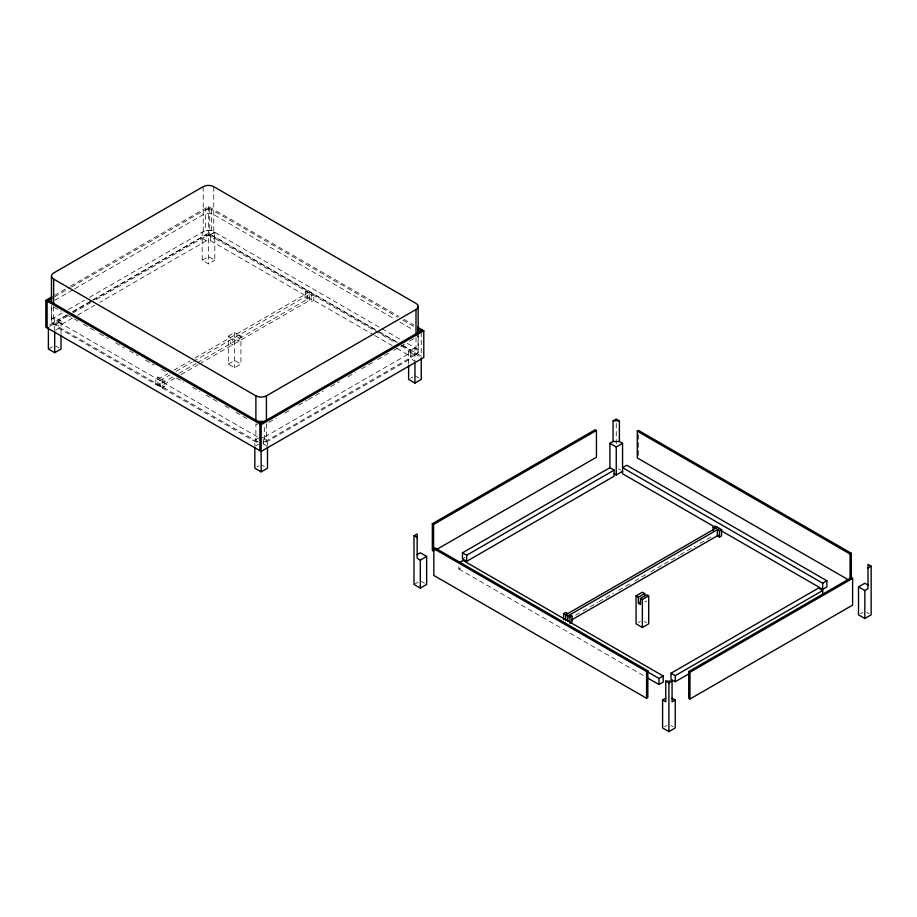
<?xml version="1.0" encoding="UTF-8"?>
<svg xmlns="http://www.w3.org/2000/svg" width="917" height="917" viewBox="0 0 917 917"><rect width="100%" height="100%" fill="white"/><g stroke="black" fill="none" stroke-linecap="round" stroke-linejoin="round"><path stroke-width="0.69" stroke-dasharray="4.58 3.44" d="M54.47 295.389L65.566 288.993M70.494 286.15L208.48 206.474L399.021 316.48M54.504 296.833L70.529 287.583M71.755 286.872L209.752 207.208L209.752 233.961L91.872 302.014M54.882 300.272L73.429 289.566M74.655 288.844L203.219 214.624A7.451 4.298 0 0 1 213.753 214.624L394.895 319.208M51.535 319.219L62.299 313.018M68.328 309.533L84.547 300.168M89.396 297.372L205.328 230.431L211.644 230.431L401.188 339.875M49.541 324.996L66.792 315.035M72.959 311.482L91.436 300.81M92.674 300.1L208.48 233.239L376.749 330.384M66.345 315.54L58.906 319.838L58.906 328.343L259.041 443.897L255.889 445.719M72.546 311.963L206.382 234.695L206.382 240.77L99.804 302.301M49.575 326.441L71.755 313.637M72.993 312.926L90.634 302.736M210.429 234.603L214.647 232.173L214.647 238.248L210.429 240.678L210.429 234.603L378.446 331.599M54.699 324.698L61.015 321.053L61.015 333.639M72.546 318.039L58.906 325.913L54.699 323.483M77.498 315.184L94.852 305.166M55.754 330.166L58.906 328.343M48.383 349.022L52.59 346.592M202.164 260.233L208.48 256.588L214.807 260.233L214.807 232.265L208.48 235.91L202.164 232.265L202.164 260.233L208.48 263.89L214.807 260.233M228.299 336.138L234.614 332.481L236.93 333.822L236.93 339.898L239.028 341.113L239.028 335.037L240.942 336.138L240.942 364.106L234.614 367.763L228.299 364.106L228.299 336.138L230.603 337.467L230.603 343.554L232.712 344.769L232.712 338.682L234.614 339.783L240.942 336.138M174.826 378.182L160.028 386.733L160.028 378.217L157.93 377.002L155.821 378.217L155.821 384.292L157.93 383.077L160.028 384.292M305.395 291.858L307.504 290.643L307.504 299.16L305.395 297.945L305.395 291.858L307.504 293.073M157.93 379.432L167.788 373.735M173.955 370.17L189.991 360.92M194.92 358.066L309.602 291.858L309.602 300.375L311.711 301.59L313.82 300.375L313.82 294.288L311.711 295.503L309.602 294.288M160.028 380.647L169.897 374.95M176.064 371.396L192.089 362.135M193.327 361.424L311.711 293.073L311.711 301.59M305.395 297.945L307.504 296.718M162.137 381.862L164.246 380.647L164.246 386.733L162.137 387.948L162.137 379.432L164.246 380.647M172.728 376.967L157.93 385.507L157.93 377.002M178.884 373.414L196.158 363.441M197.384 362.731L309.602 297.945M180.993 374.629L198.255 364.657M199.493 363.946L311.711 299.16M228.299 364.106L234.614 360.461L240.942 364.106M268.887 422.393L276.304 418.118M284.958 413.12L289.91 410.266M298.564 405.268L307.206 400.27M308.444 399.56L323.277 390.997M330.693 386.71L339.347 381.713M348.002 376.727L355.418 372.44M361.607 368.875L372.726 362.444M377.666 359.59L388.797 353.171M393.737 350.317L404.867 343.886M409.807 341.032L414.759 338.178M259.041 437.81L254.834 440.24L254.834 446.327M408.615 364.049L408.615 351.452L414.942 347.807L414.942 361.183L410.724 358.753L263.259 443.897L263.259 437.81L410.724 352.667L410.724 358.753M396.981 348.38L410.564 356.232L414.782 353.802L414.782 347.715M256.943 467.005L259.041 465.79M410.724 378.217L412.833 377.002M414.003 584.438L418.221 582.008M462.455 558.9L464.93 557.467M458.855 566.546L458.855 568.987L462.019 567.164M575.544 615.238L581.71 611.673M582.948 610.963L597.746 602.412M598.973 601.701L613.771 593.161M618.711 590.319L629.807 583.911M634.736 581.057L645.843 574.65M650.772 571.807L663.106 564.677M664.332 563.966L679.13 555.427M680.368 554.716L695.166 546.177M700.095 543.322L711.202 536.915M644.685 602.079L646.794 600.864M638.163 622.632L640.272 621.417M664.699 726.745L666.808 725.53M860.616 613.633L862.725 612.418M403.973 319.334L413.865 325.054M208.48 207.93L397.76 317.213M402.701 320.067L413.842 326.498M399.858 322.073L413.51 329.96M407.308 343.405L418.095 349.629M618.345 468.896L620.454 470.112M866.932 612.418L869.041 613.633M377.987 331.094L397.783 342.522M402.735 345.377L421.281 356.094M379.684 332.321L400.683 344.448M401.921 345.159L410.564 350.145L410.564 356.232M208.48 234.695L395.284 342.534M401.188 345.95L420.02 356.828M408.615 351.452L414.942 355.108M210.429 240.678L373.506 334.831M374.744 335.542L392.04 345.526M202.164 238.34L206.382 240.77M414.942 375.787L419.149 378.217M644.479 621.417L646.588 622.632M53.644 307.057L61.084 311.356M67.296 314.944L78.461 321.386M83.424 324.251L94.589 330.705M99.552 333.57L108.24 338.579M115.68 342.878L124.368 347.898M129.331 350.752L138.02 355.773M145.459 360.072L154.148 365.081M161.587 369.379L167.788 372.967M176.477 377.976L183.927 382.274M192.604 387.295L200.055 391.593M206.256 395.17L217.421 401.623M224.871 405.91L229.835 408.776M236.036 412.363L247.2 418.805M61.015 321.053L54.699 317.397L54.699 330.785M262.205 437.203L267.477 440.24L267.477 445.112M58.906 322.268L257.815 437.1M162.137 385.507L164.246 386.733M263.259 443.897L267.477 446.327M257.986 442.074L51.535 322.876L51.535 305.441M458.855 568.987L645.408 676.689M55.754 345.984L58.906 347.807M262.205 465.183L264.314 466.398M421.373 581.401L424.537 583.223M671.015 725.53L673.124 726.745M638.576 434.681L638.576 455.806M616.247 423.322L616.247 444.779M421.258 332.183L421.258 356.541M418.175 335.851L418.175 351.452M418.095 332.607L418.095 353.286L264.314 442.074L264.314 425.522M415.997 337.467L415.997 354.501A7.451 4.298 0 0 0 415.997 348.414M266.423 423.826L266.423 440.848A7.451 4.298 0 0 1 263.076 441.96M234.614 332.481L234.614 367.763M213.753 186.655L213.753 231.657A7.451 4.298 0 0 0 203.219 231.657L203.219 186.655M211.644 230.431L211.644 209.764L205.328 209.764L205.328 230.431M208.48 206.474L208.48 263.89M53.644 306.656L53.644 324.091A7.451 4.298 0 0 1 53.644 318.004M51.467 305.441L51.467 321.053M417.923 335.542A7.451 4.298 0 0 1 417.178 336.573M257.425 424.502A7.451 4.298 0 0 1 255.889 423.826L255.889 440.848A7.451 4.298 0 0 0 257.425 441.535"/><path stroke-width="1.38" d="M417.579 327.197L423.792 330.773L423.792 357.538L261.15 451.439L45.85 327.128L45.85 300.375L52.005 296.81M52.04 298.254L47.111 301.097L47.111 327.862M48.383 327.564L48.383 349.022L54.699 352.678L61.015 349.022L61.015 335.037M53.644 279.089L255.889 395.846A7.451 4.298 0 0 0 266.423 395.846L415.997 309.499A7.451 4.298 0 0 0 415.997 303.412L213.753 186.655A7.451 4.298 0 0 0 203.219 186.655L53.644 273.002A7.451 4.298 0 0 0 53.644 279.089L53.644 304.261M422.519 330.051L259.889 423.941L259.889 450.705M45.85 300.375L261.15 424.674L423.792 330.773M254.834 447.232L254.834 468.22L261.15 471.865L267.477 468.22L267.477 447.232M408.615 365.447L408.615 379.432L414.942 383.077L421.258 379.432L421.258 357.962M596.44 430.463L433.592 524.478L433.592 551.232L432.331 550.509L432.331 523.745L595.179 429.729L596.44 430.463L596.44 457.216L436.056 549.81M414.003 535.792L417.166 533.969L417.166 558.293L420.318 560.115L426.646 556.47L426.646 584.438L420.318 588.084L414.003 584.438L414.003 535.792L417.166 537.614M609.92 468.53L609.92 443.347L613.083 441.524L613.083 420.846L616.247 419.023L619.399 420.846L619.399 441.524L622.563 443.347L622.563 473.757L716.452 527.963M417.166 554.636L420.318 552.813L426.646 556.47M433.81 548.675L435.071 547.953L647.838 670.797L647.838 697.55L646.577 698.284L433.81 575.44L433.81 548.675L646.577 671.531L647.838 670.797M848.844 580.071L637.304 457.95L637.304 431.185L638.576 430.463L851.343 553.306L851.343 578.65M609.92 443.347L616.247 447.003L622.563 443.347M462.455 552.813L609.92 467.681L614.138 470.112L614.138 476.187L466.673 561.33L462.455 558.9L462.455 552.813L466.673 555.243L614.138 470.112M459.91 562.293L463.074 560.47L663.209 676.012L663.209 682.099L658.991 684.529L646.634 677.399M614.138 473.757L616.247 474.972L622.563 471.327M563.577 619.709L563.577 613.633L565.686 612.418L567.783 613.633M713.151 530.92L713.151 527.275L715.26 526.06L721.576 529.705L721.576 535.792L719.467 537.007L717.358 535.792L717.358 529.705L719.467 530.92L721.576 529.705M717.358 527.275L565.686 614.848L565.686 620.924M719.467 528.49L567.783 616.064L567.783 620.924M563.577 613.633L569.893 617.279L572.002 616.064L572.002 622.15L569.893 623.365M571.486 620.007L718.24 535.287M644.685 593.563L638.358 597.208L638.358 603.294L640.467 604.509L640.467 598.423L646.794 594.778L648.697 595.878L648.697 623.858L642.37 627.503L636.054 623.858L636.054 595.878L642.37 592.233L644.685 593.563L644.685 595.993M640.467 598.423L642.37 599.523L648.697 595.878M638.358 603.294L640.467 602.079M637.304 431.185L850.082 554.028L851.343 553.306M826.905 580.793L626.781 465.24L622.563 467.681L822.698 583.223L826.905 580.793L826.905 586.869L822.698 589.31L721.392 530.817M646.634 671.313L658.991 678.454L663.209 676.012M688.862 673.869L675.233 681.744L671.015 679.314L671.015 673.227L818.48 588.084L822.698 590.525L822.698 594.17M671.015 673.227L675.233 675.657L822.698 590.525M662.59 699.98L665.753 701.814L665.753 681.136L668.906 682.959L672.069 681.136L672.069 701.814L675.233 699.98L675.233 727.96L668.906 731.606L662.59 727.96L662.59 699.98L665.753 698.158M688.713 671.531L851.343 577.63L852.615 578.363L852.615 605.117L689.974 699.018L688.713 698.284L688.713 671.531L689.974 672.253L852.615 578.363M867.986 568.024L871.15 566.19L871.15 614.848L864.834 618.494L858.507 614.848L858.507 586.869L864.834 583.223L867.986 585.046M858.507 586.869L864.834 590.525L867.986 588.703L867.986 564.368L871.15 566.19M613.083 420.846L619.399 420.846M257.986 421.396L264.314 421.396M613.083 441.524L619.399 441.524M665.753 681.136L672.069 681.136M417.544 328.641L421.258 330.773M713.151 527.275L715.26 528.49M636.054 595.878L638.358 597.208M48.383 300.375L261.15 423.218M432.331 523.745L433.592 524.478M569.893 614.848L572.002 616.064M672.069 698.158L675.233 699.98M864.834 590.525L864.834 618.494M850.082 554.028L850.082 579.384M822.698 583.223L822.698 589.31M719.467 530.92L719.467 537.007M689.974 672.253L689.974 699.018M675.233 675.657L675.233 681.744M668.906 682.959L668.906 731.606M658.991 678.454L658.991 684.529M646.577 671.531L646.577 698.284M642.37 599.523L642.37 627.503M616.247 447.003L616.247 474.972M569.893 617.279L569.893 622.15M466.673 555.243L466.673 561.33M420.318 560.115L420.318 588.084M418.175 306.45L418.175 331.633M418.095 328.951L418.095 332.607M415.997 309.499L415.997 334.671M414.942 362.1L414.942 383.077M266.423 395.846L266.423 421.029M261.15 424.674L261.15 471.865M255.889 395.846L255.889 421.029M54.699 331.69L54.699 352.678M51.535 298.552L51.535 302.197M51.467 276.051L51.467 301.223"/></g></svg>
